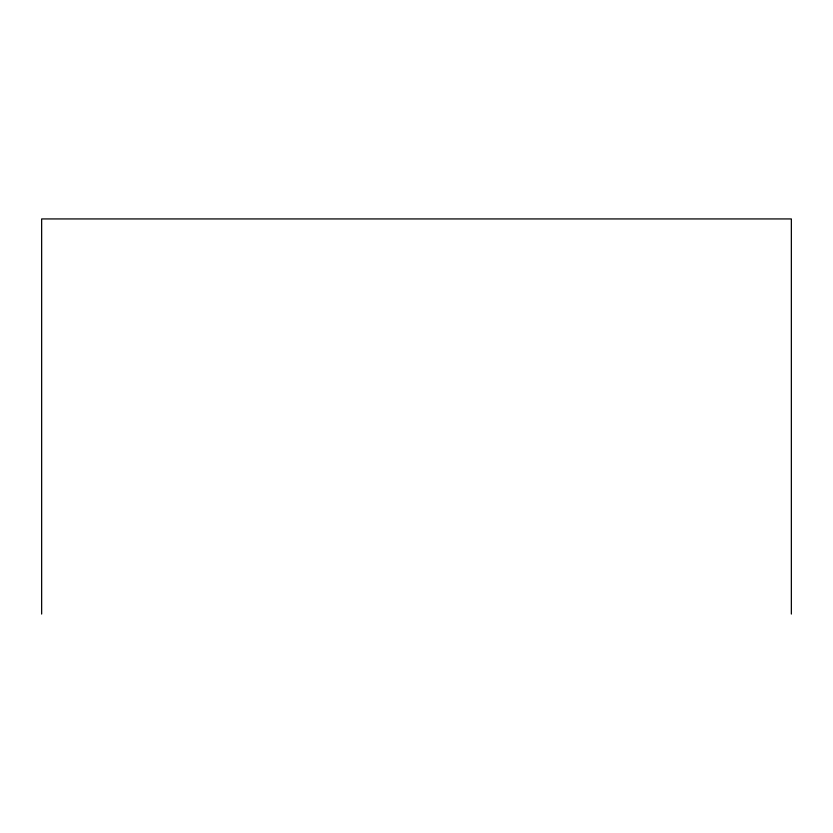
<?xml version="1.0" encoding="UTF-8"?>
<svg xmlns="http://www.w3.org/2000/svg" width="833" height="833" viewBox="0 0 833 833"><rect width="100%" height="100%" fill="white"/><g stroke="black" fill="none" stroke-linecap="round" stroke-linejoin="round"><path stroke-width="1.25" d="M791.35 614.067L791.35 218.933L41.65 218.933L41.65 614.067"/></g></svg>
